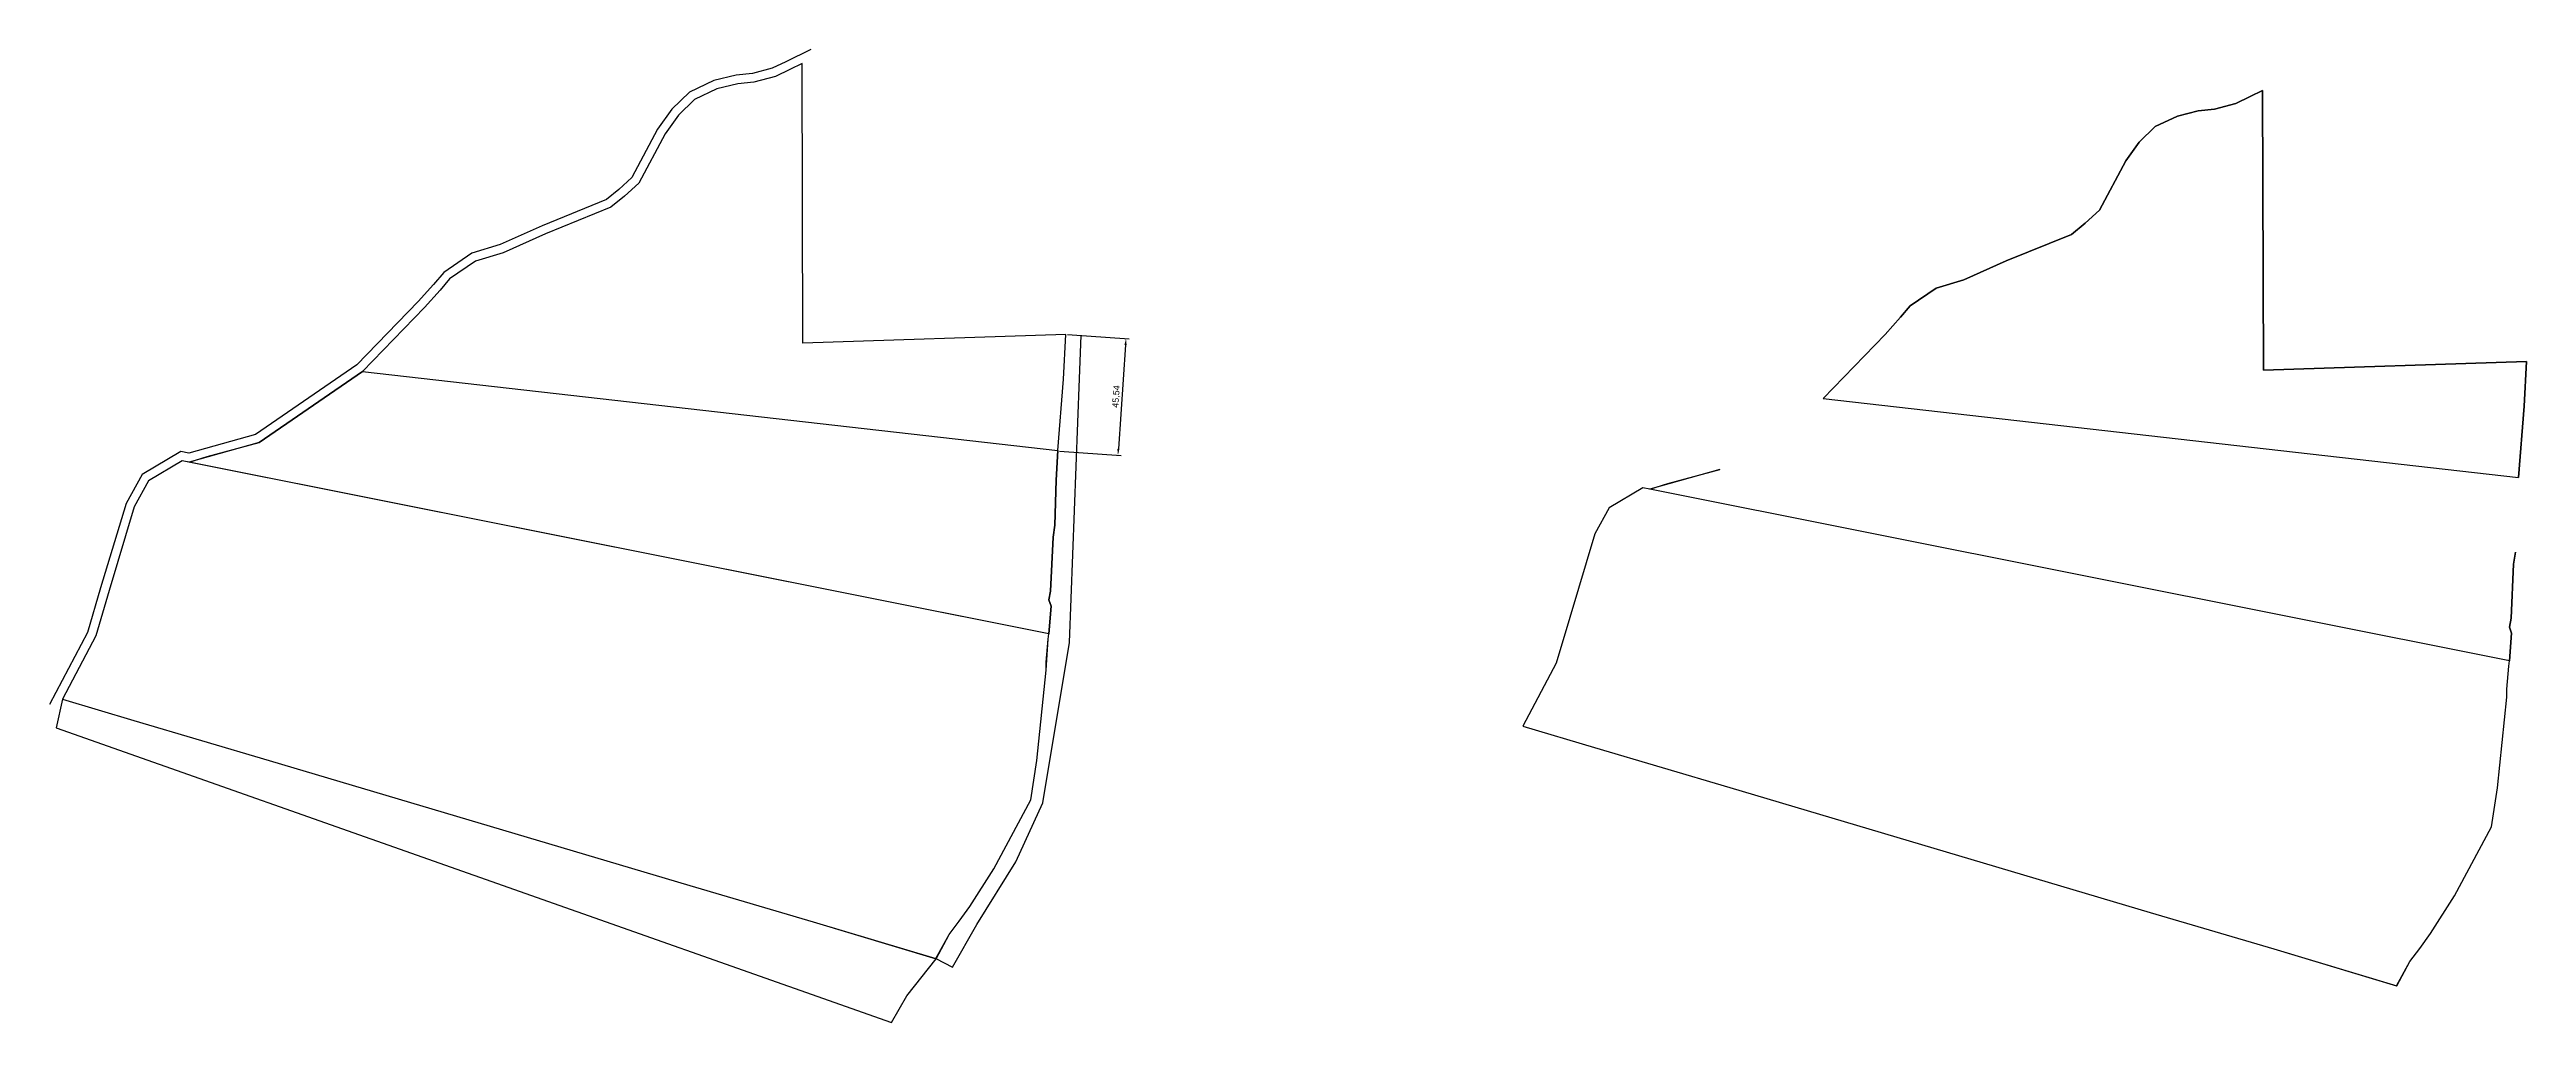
# Model space of a CAD drawing. Header units: millimetres. Extents: x 506500 to 614276, y -42239 to 1315801.
# Drawn here: x 613313 to 614276, y 1315422 to 1315801 of the extents above; entities outside this region: 1.
import ezdxf

# ---------------------------------------------------------------- set-up
doc = ezdxf.new("R2010")
doc.units = ezdxf.units.MM
doc.styles.get("Standard").update_dxf_attribs({"font": 'arial.ttf'})
doc.dimstyles.new('ISO-25', dxfattribs={"dimtxt": 2.5, "dimasz": 2.5, "dimexe": 1.25, "dimexo": 0.625, "dimtad": 1, "dimtxsty": 'Standard', "dimcen": 2.5, "dimadec": 0, "dimazin": 0, "dimtfac": 1, "dimtmove": 0, "dimatfit": 3, "dimfxl": 1, "dimarcsym": 0})

# ---------------------------------------------------------------- blocks, each defined once
blk = doc.blocks.new('*D5')
at = {"color": 0, "lineweight": -2, "transparency": 16777216}
for p, q in [((613708.77, 1315690.04), (613732.79, 1315688.38)), ((613731.37, 1315685.97), (613728.57, 1315645.52)), ((613705.63, 1315644.6), (613729.65, 1315642.94))]:
    blk.add_line(p, q, dxfattribs=at)
at = {"color": 0, "transparency": 16777216}
for points in [[(613730.95, 1315686), (613731.78, 1315685.94), (613731.54, 1315688.46)], [(613728.16, 1315645.55), (613728.99, 1315645.49), (613728.4, 1315643.03)]]:
    blk.add_solid(points, dxfattribs=at)
at = {"layer": 'Defpoints', "color": 0, "transparency": 16777216}
for p in [(613708.15, 1315690.08, 73.54), (613705.01, 1315644.64, 73.54), (613728.4, 1315643.03)]:
    blk.add_point(p, dxfattribs=at)
at = {"color": 0, "transparency": 16777216, "insert": (613727.85, 1315665.89), "char_height": 2.5, "attachment_point": 5, "rotation": 86.04556}
blk.add_mtext('45,54', dxfattribs=at)
blk = doc.blocks.new('*D3')
at = {"color": 0, "lineweight": -2, "transparency": 16777216}
for p, q in [((506502.88, -40052.49), (506500.07, -40126.77)), ((506502.62, -40125.62), (562343.56, -42237.98)), ((562348.82, -42165.04), (562346.01, -42239.33))]:
    blk.add_line(p, q, dxfattribs=at)
at = {"color": 0, "transparency": 16777216}
for points in [[(506502.63, -40125.2), (506502.6, -40126.04), (506500.12, -40125.52)], [(562343.58, -42237.57), (562343.55, -42238.4), (562346.06, -42238.08)]]:
    blk.add_solid(points, dxfattribs=at)
at = {"layer": 'Defpoints', "color": 0, "transparency": 16777216}
for p in [(506502.91, -40051.87, 73.54), (562348.85, -42164.42, 73.54), (562346.06, -42238.08)]:
    blk.add_point(p, dxfattribs=at)
at = {"color": 0, "transparency": 16777216, "insert": (534423.17, -41179.68), "char_height": 2.5, "attachment_point": 5, "rotation": 357.83363}
blk.add_mtext('55885,88', dxfattribs=at)

msp = doc.modelspace()

# ---------------------------------------------------------------- linework, layer by layer
at = {"color": 3, "elevation": 73.54}
for points in [[(613608.898, 1315800.885), (613599.193, 1315796.157), (613593.924, 1315793.605), (613586.179, 1315791.605), (613579.876, 1315790.937), (613571.15, 1315788.784), (613561.673, 1315784.254), (613554.781, 1315777.645), (613549.298, 1315769.909), (613539.231, 1315751.04), (613534.139, 1315746.47), (613529.35, 1315742.484), (613504.314, 1315732.361), (613488.01, 1315725.055), (613476.974, 1315721.635), (613466.045, 1315714.205), (613462.045, 1315709.533), (613456.082, 1315702.848), (613432.234, 1315678.251), (613392.784, 1315651.181), (613366.877, 1315643.915), (613363.717, 1315644.546), (613348.667, 1315635.514), (613342.445, 1315624.308), (613332.58, 1315591.462), (613327.466, 1315574.031), (613312.69, 1315546.071)], [(613708.149, 1315690.081), (613605.828, 1315686.626), (613605.486, 1315795.407), (613600.692, 1315793.072), (613595.113, 1315790.37), (613586.792, 1315788.221), (613580.47, 1315787.551), (613572.313, 1315785.538), (613563.649, 1315781.397), (613557.391, 1315775.395), (613552.222, 1315768.103), (613541.972, 1315748.892), (613536.383, 1315743.874), (613531.132, 1315739.505), (613505.659, 1315729.205), (613489.224, 1315721.84), (613478.478, 1315718.51), (613468.352, 1315711.626), (613464.628, 1315707.276), (613458.595, 1315700.512), (613434.458, 1315675.617), (613394.257, 1315648.031), (613367.011, 1315640.39), (613364.345, 1315640.923), (613351.22, 1315633.046), (613345.624, 1315622.967), (613335.868, 1315590.486), (613330.66, 1315572.734), (613317.674, 1315548.161), (613345.532, 1315539.838), (613398.174, 1315524.312), (613561.786, 1315475.681), (613609.828, 1315461.469), (613657.553, 1315447.198), (613662.752, 1315456.574), (613666.622, 1315461.725), (613670.749, 1315467.509), (613680.139, 1315482.103), (613694.535, 1315509.028), (613696.839, 1315524.226), (613700.46, 1315559.421), (613700.466, 1315562.497), (613701.23, 1315571.44), (613701.512, 1315573.572), (613702.37, 1315584.314), (613701.559, 1315586.737), (613702.148, 1315590.168), (613703.165, 1315611.208), (613703.846, 1315615.857), (613704.359, 1315633.301), (613705.028, 1315644.895), (613707.226, 1315672.696), (613708.149, 1315690.081), (613605.828, 1315686.626), (613605.828, 1315686.626)], [(613708.149, 1315690.081), (613605.828, 1315686.626), (613605.486, 1315795.407), (613600.692, 1315793.072), (613595.113, 1315790.37), (613586.792, 1315788.221), (613580.47, 1315787.551), (613572.313, 1315785.538), (613563.649, 1315781.397), (613557.391, 1315775.395), (613552.222, 1315768.103), (613541.972, 1315748.892), (613536.383, 1315743.874), (613531.132, 1315739.505), (613505.659, 1315729.205), (613489.224, 1315721.84), (613478.478, 1315718.51), (613468.352, 1315711.626), (613464.628, 1315707.276), (613458.595, 1315700.512), (613434.458, 1315675.617), (613394.257, 1315648.031), (613367.011, 1315640.39), (613364.345, 1315640.923), (613351.22, 1315633.046), (613345.624, 1315622.967), (613335.868, 1315590.486), (613330.66, 1315572.734), (613317.674, 1315548.161), (613345.532, 1315539.838), (613398.174, 1315524.312), (613561.786, 1315475.681), (613609.828, 1315461.469), (613657.553, 1315447.198), (613662.752, 1315456.574), (613666.622, 1315461.725), (613670.749, 1315467.509), (613680.139, 1315482.103), (613694.535, 1315509.028), (613696.839, 1315524.226), (613700.46, 1315559.421), (613700.466, 1315562.497), (613701.23, 1315571.44), (613701.512, 1315573.572), (613702.37, 1315584.314), (613701.559, 1315586.737), (613702.148, 1315590.168), (613703.165, 1315611.208), (613703.846, 1315615.857), (613704.359, 1315633.301), (613705.028, 1315644.895), (613707.226, 1315672.696), (613708.149, 1315690.081), (613605.828, 1315686.626), (613605.828, 1315686.626)], [(613708.149, 1315690.081), (613605.828, 1315686.626), (613605.486, 1315795.407), (613600.692, 1315793.072), (613595.113, 1315790.37), (613586.792, 1315788.221), (613580.47, 1315787.551), (613572.313, 1315785.538), (613563.649, 1315781.397), (613557.391, 1315775.395), (613552.222, 1315768.103), (613541.972, 1315748.892), (613536.383, 1315743.874), (613531.132, 1315739.505), (613505.659, 1315729.205), (613489.224, 1315721.84), (613478.478, 1315718.51), (613468.352, 1315711.626), (613464.628, 1315707.276), (613458.595, 1315700.512), (613434.458, 1315675.617), (613394.257, 1315648.031), (613367.011, 1315640.39), (613364.345, 1315640.923), (613351.22, 1315633.046), (613345.624, 1315622.967), (613335.868, 1315590.486), (613330.66, 1315572.734), (613317.674, 1315548.161), (613345.532, 1315539.838), (613398.174, 1315524.312), (613561.786, 1315475.681), (613609.828, 1315461.469), (613657.653, 1315447.168), (613662.752, 1315456.574), (613666.622, 1315461.725), (613670.749, 1315467.509), (613680.139, 1315482.103), (613694.535, 1315509.028), (613696.839, 1315524.226), (613700.46, 1315559.421), (613700.466, 1315562.497), (613701.23, 1315571.44), (613701.512, 1315573.572), (613702.37, 1315584.314), (613701.559, 1315586.737), (613702.148, 1315590.168), (613703.165, 1315611.208), (613703.846, 1315615.857), (613704.359, 1315633.301), (613705.028, 1315644.895), (613707.226, 1315672.696), (613708.149, 1315690.081), (613605.828, 1315686.626), (613605.828, 1315686.626)], [(613962.566, 1315637.516), (613935.321, 1315629.875), (613932.655, 1315630.407), (613919.53, 1315622.53), (613913.933, 1315612.452), (613904.177, 1315579.97), (613898.97, 1315562.219), (613885.984, 1315537.646), (613913.842, 1315529.322), (613966.484, 1315513.796), (614130.096, 1315465.165), (614178.138, 1315450.954), (614225.962, 1315436.653), (614231.062, 1315446.058), (614234.931, 1315451.209), (614239.059, 1315456.994), (614248.449, 1315471.588), (614262.845, 1315498.513), (614265.148, 1315513.711), (614268.77, 1315548.905), (614268.776, 1315551.981), (614269.54, 1315560.925), (614269.821, 1315563.057), (614270.68, 1315573.798), (614269.868, 1315576.222), (614270.457, 1315579.652), (614271.475, 1315600.693), (614272.156, 1315605.342)], [(613962.566, 1315637.516), (613935.321, 1315629.875), (613932.655, 1315630.407), (613919.53, 1315622.53), (613913.933, 1315612.452), (613904.177, 1315579.97), (613898.97, 1315562.219), (613885.984, 1315537.646), (613913.842, 1315529.322), (613966.484, 1315513.796), (614130.096, 1315465.165), (614178.138, 1315450.954), (614225.862, 1315436.682), (614231.062, 1315446.058), (614234.931, 1315451.209), (614239.059, 1315456.994), (614248.449, 1315471.588), (614262.845, 1315498.513), (614265.148, 1315513.711), (614268.77, 1315548.905), (614268.776, 1315551.981), (614269.54, 1315560.925), (614269.821, 1315563.057), (614270.68, 1315573.798), (614269.868, 1315576.222), (614270.457, 1315579.652), (614271.475, 1315600.693), (614272.156, 1315605.342)], [(613962.566, 1315637.516), (613935.321, 1315629.875), (613932.655, 1315630.407), (613919.53, 1315622.53), (613913.933, 1315612.452), (613904.177, 1315579.97), (613898.97, 1315562.219), (613885.984, 1315537.646), (613913.842, 1315529.322), (613966.484, 1315513.796), (614130.096, 1315465.165), (614178.138, 1315450.954), (614225.862, 1315436.682), (614231.062, 1315446.058), (614234.931, 1315451.209), (614239.059, 1315456.994), (614248.449, 1315471.588), (614262.845, 1315498.513), (614265.148, 1315513.711), (614268.77, 1315548.905), (614268.776, 1315551.981), (614269.54, 1315560.925), (614269.821, 1315563.057), (614270.68, 1315573.798), (614269.868, 1315576.222), (614270.457, 1315579.652), (614271.475, 1315600.693), (614272.156, 1315605.342)]]:
    msp.add_lwpolyline(points, dxfattribs=at)
for points in [[(614002.768, 1315665.102), (614026.904, 1315689.996), (614032.938, 1315696.761), (614036.662, 1315701.111), (614046.788, 1315707.995), (614057.533, 1315711.324), (614073.968, 1315718.689), (614099.442, 1315728.99), (614104.692, 1315733.359), (614110.282, 1315738.376), (614120.532, 1315757.587), (614125.701, 1315764.88), (614131.959, 1315770.882), (614140.622, 1315775.023), (614148.78, 1315777.036), (614155.102, 1315777.705), (614163.422, 1315779.854), (614169.001, 1315782.557), (614173.795, 1315784.892), (614174.138, 1315676.111), (614276.459, 1315679.565), (614174.138, 1315676.111), (614173.795, 1315784.892), (614169.001, 1315782.557), (614163.422, 1315779.854), (614155.102, 1315777.705), (614148.78, 1315777.036), (614140.622, 1315775.023), (614131.959, 1315770.882), (614125.701, 1315764.88), (614120.532, 1315757.587), (614110.282, 1315738.376), (614104.692, 1315733.359), (614099.442, 1315728.99), (614073.968, 1315718.689), (614057.533, 1315711.324), (614046.788, 1315707.995), (614036.662, 1315701.111), (614032.938, 1315696.761), (614026.904, 1315689.996)], [(614174.138, 1315676.111), (614174.138, 1315676.111), (614276.459, 1315679.565), (614275.536, 1315662.181), (614273.337, 1315634.38), (614275.536, 1315662.181), (614276.459, 1315679.565), (614174.138, 1315676.111)]]:
    msp.add_lwpolyline(points, close=True, dxfattribs=at)
at = {"elevation": 73.54}
msp.add_lwpolyline([(614276.459, 1315679.565), (614174.138, 1315676.111), (614173.795, 1315784.892), (614169.001, 1315782.557), (614163.422, 1315779.854), (614155.102, 1315777.705), (614148.78, 1315777.036), (614140.622, 1315775.023), (614131.959, 1315770.882), (614125.701, 1315764.88), (614120.532, 1315757.587), (614110.282, 1315738.376), (614104.692, 1315733.359), (614099.442, 1315728.99), (614073.968, 1315718.689), (614057.533, 1315711.324), (614046.788, 1315707.995), (614036.662, 1315701.111), (614032.938, 1315696.761), (614026.904, 1315689.996), (614002.768, 1315665.102), (614273.337, 1315634.38), (614275.536, 1315662.181), (614276.459, 1315679.565), (614174.138, 1315676.111), (614174.138, 1315676.111)], dxfattribs=at)
at = {"color": 4, "elevation": 73.54}
msp.add_lwpolyline([(613657.553, 1315447.198), (613664.035, 1315443.909), (613673.445, 1315460.479), (613688.735, 1315484.875), (613699.208, 1315507.849), (613709.549, 1315570.206), (613713.435, 1315672.94), (613714.14, 1315689.579)], dxfattribs=at)
at = {"color": 4}
for points in [[(613705.028, 1315644.895), (613704.359, 1315633.301), (613703.846, 1315615.857), (613703.161, 1315611.182), (613702.148, 1315590.168), (613701.559, 1315586.737), (613702.37, 1315584.314), (613701.512, 1315573.573), (613367.013, 1315640.391), (613374.083, 1315642.515), (613394.257, 1315648.031), (613434.458, 1315675.617), (613434.458, 1315675.617), (613705.028, 1315644.895)], [(614272.156, 1315605.342), (614271.471, 1315600.666), (614270.457, 1315579.652), (614269.868, 1315576.222), (614270.68, 1315573.798), (614269.821, 1315563.058), (613935.323, 1315629.876), (613942.393, 1315632), (613962.566, 1315637.516)]]:
    msp.add_lwpolyline(points, dxfattribs=at)
msp.add_lwpolyline([(613640.274, 1315422.374), (613646.316, 1315432.711), (613657.642, 1315447.152), (613662.752, 1315456.573), (613666.622, 1315461.725), (613670.749, 1315467.509), (613680.139, 1315482.103), (613694.535, 1315509.028), (613696.838, 1315524.226), (613700.46, 1315559.421), (613701.23, 1315571.441), (613701.512, 1315573.572), (613364.295, 1315640.933), (613351.22, 1315633.046), (613345.624, 1315622.967), (613335.868, 1315590.485), (613330.66, 1315572.734), (613317.674, 1315548.161), (613315.239, 1315537.035), (613640.274, 1315422.374)])

# ---------------------------------------------------------------- dimensions: what is measured, and where the dimension line sits
for p1, p2, distance, picture, middle in [((613708.1489, 1315690.0806, 73.5404), (613705.008, 1315644.6443, 73.5404), 23.4477, '*D5', (613727.8531, 1315665.8918)), ((506502.906, -40051.867, 73.54), (562348.848, -42164.42, 73.54), -73.711, '*D3', (534423.171, -41179.676))]:
    dim = msp.add_aligned_dim(p1=p1, p2=p2, distance=distance, dimstyle='ISO-25')
    dim.commit()
    dim.dimension.update_dxf_attribs({"geometry": picture, "text_midpoint": middle})

doc.saveas('drawing.dxf')
